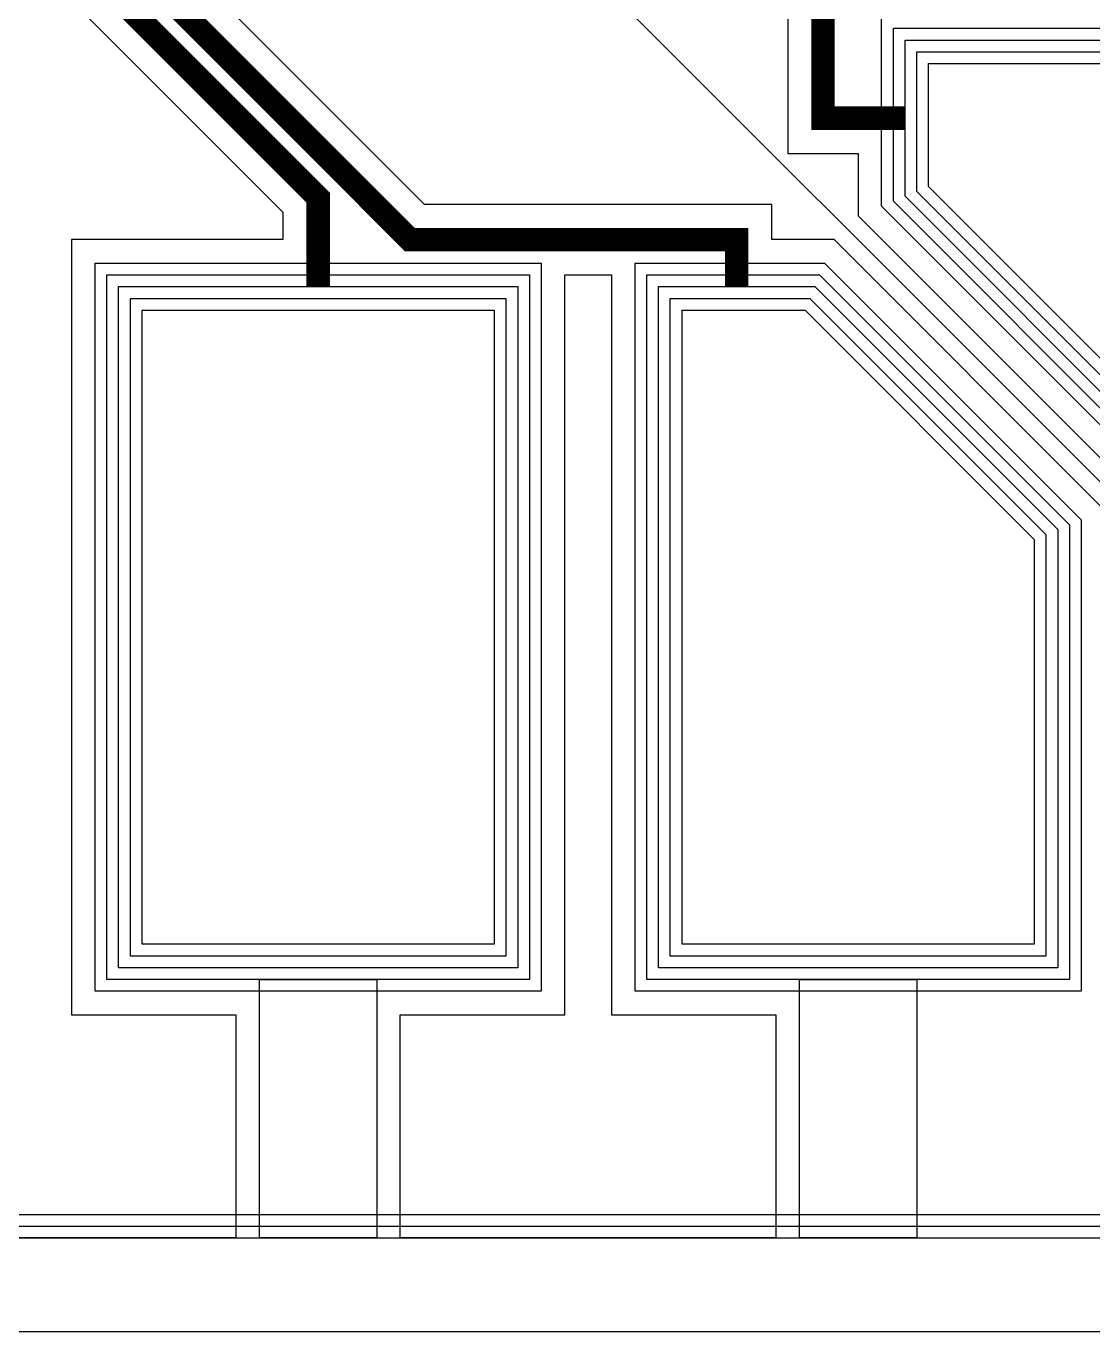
# Model space of a CAD drawing. Extents: x -87611 to 96139, y 77822 to 138139.
# Drawn here: x 8487 to 8941, y 82456 to 83012 of the extents above; entities that cross this region are included whole.
import ezdxf

# ---------------------------------------------------------------- set-up
doc = ezdxf.new("R2010")
doc.units = 0
doc.header["$MEASUREMENT"] = 0
doc.layers.get('0').update_dxf_attribs({"color": 6})
for name, color, linetype in [('L12D0 Etch', 190, 'Continuous'), ('L14D0 Au', 2, 'Continuous'), ('L15D0 PVIA', 7, 'Continuous'), ('L3D0 Base', 3, 'Continuous'), ('L4D0 Cntr', 1, 'Continuous'), ('L7D0 DE', 42, 'Continuous'), ('L8D0 Wire', 5, 'Continuous')]:
    doc.layers.add(name, color=color, linetype=linetype)

# ---------------------------------------------------------------- blocks, each defined once
blk = doc.blocks.new('_32TRCE200')
at = {"layer": 'L14D0 Au'}
for points in [[(-930, 1050), (-930, 1365), (-1000, 1365), (-1000, 1460), (-840, 1460), (-840, 1365), (-910, 1365), (-910, 1050)], [(-651.4, 651.4), (-774.89, 774.89), (-749.68, 800.09), (-749.68, 871.31), (-800.09, 921.71), (-871.31, 921.71), (-896.51, 896.51), (-1140, 1140), (-1140, 1150.18), (-1024.82, 1035), (-998.27, 1035), (-998.27, 1020), (-850.29, 1020), (-651.4, 821.1)]]:
    blk.add_lwpolyline(points, close=True, dxfattribs=at)
for points in [[(-502.05, 735.39), (-790, 1023.35), (-790, 1035), (-700, 1035), (-700, 1365), (-770, 1365), (-770, 1460), (-610, 1460)], [(424.26, 459.62), (601.04, 636.4), (523.26, 714.18), (814.08, 1005), (998.27, 1005), (998.27, 1035), (1024.82, 1035), (1140, 1150.18), (1140, 1140), (896.51, 896.51), (871.31, 921.71), (800.09, 921.71), (749.68, 871.31), (749.68, 800.09), (774.89, 774.89), (651.4, 651.4), (630.18, 651.4), (197.13, 218.34)]]:
    blk.add_lwpolyline(points, dxfattribs=at)
at = {"layer": 'L8D0 Wire', "const_width": 10}
for points in [[(-149.64, 212.13), (-212.13, 212.13), (-636.4, 636.4), (-636.4, 827.32), (-844.08, 1035), (-983.27, 1035), (-983.27, 1055)], [(-500.79, 712.92), (-805, 1017.13), (-805, 1055)], [(500.79, 712.92), (807.87, 1020), (983.27, 1020), (983.27, 1055)]]:
    blk.add_lwpolyline(points, dxfattribs=at)
blk = doc.blocks.new('32PAD')
at = {"layer": 'L14D0 Au'}
blk.add_lwpolyline([(-80, 10), (-80, 290), (80, 290), (80, 10)], close=True, dxfattribs=at)
at = {"layer": 'L15D0 PVIA'}
blk.add_lwpolyline([(-75, 15), (-75, 285), (75, 285), (75, 15)], close=True, dxfattribs=at)
at = {"layer": 'L3D0 Base'}
for points in [[(-25, 300), (-25, 410), (25, 410), (25, 300)], [(-90, 0), (-90, 300), (90, 300), (90, 0)]]:
    blk.add_lwpolyline(points, close=True, dxfattribs=at)
at = {"layer": 'L4D0 Cntr'}
blk.add_lwpolyline([(-85, 5), (-85, 295), (85, 295), (85, 5)], close=True, dxfattribs=at)
at = {"layer": 'L8D0 Wire'}
blk.add_lwpolyline([(-95, -5), (-95, 305), (95, 305), (95, -5)], close=True, dxfattribs=at)
blk = doc.blocks.new('_32PADS')
at = {"layer": 'L14D0 Au'}
for points in [[(1160.533, -1115), (1060, -1014.467), (1060, -955), (1340, -955), (1340, -1115)], [(955, -1340), (955, -1060), (1014.467, -1060), (1115, -1160.533), (1115, -1340)]]:
    blk.add_lwpolyline(points, close=True, dxfattribs=at)
at = {"layer": 'L15D0 PVIA'}
for points in [[(1162.604, -1110), (1065, -1012.396), (1065, -960), (1335, -960), (1335, -1110)], [(960, -1335), (960, -1065), (1012.396, -1065), (1110, -1162.604), (1110, -1335)]]:
    blk.add_lwpolyline(points, close=True, dxfattribs=at)
at = {"layer": 'L3D0 Base'}
for points in [[(1156.391, -1125), (1050, -1018.609), (1050, -945), (1350, -945), (1350, -1125)], [(945, -1350), (945, -1050), (1018.609, -1050), (1125, -1156.391), (1125, -1350)], [(1010, -1460), (1010, -1350), (1060, -1350), (1060, -1460)]]:
    blk.add_lwpolyline(points, close=True, dxfattribs=at)
at = {"layer": 'L4D0 Cntr'}
for points in [[(1158.462, -1120), (1055, -1016.538), (1055, -950), (1345, -950), (1345, -1120)], [(950, -1345), (950, -1055), (1016.538, -1055), (1120, -1158.462), (1120, -1345)]]:
    blk.add_lwpolyline(points, close=True, dxfattribs=at)
at = {"layer": 'L8D0 Wire'}
for points in [[(1154.32, -1130), (1045, -1020.68), (1045, -940), (1355, -940), (1355, -1130)], [(940, -1355), (940, -1045), (1020.68, -1045), (1130, -1154.32), (1130, -1355)]]:
    blk.add_lwpolyline(points, close=True, dxfattribs=at)
at = {"rotation": 180}
blk.add_blockref('32PAD', (805, -1050), dxfattribs=at)
blk = doc.blocks.new('$32_200_C')
at = {"layer": 'L12D0 Etch'}
blk.add_lwpolyline([(0, 0), (0, 2950), (50, 2950), (50, 50), (2950, 50), (2950, 2950), (0, 2950), (0, 3000), (3000, 3000), (3000, 0)], close=True, dxfattribs=at)
at = {"layer": 'L3D0 Base'}
blk.add_lwpolyline([(0, 0), (0, 2960), (40, 2960), (40, 40), (2960, 40), (2960, 2960), (0, 2960), (0, 3000), (3000, 3000), (3000, 0)], close=True, dxfattribs=at)
at = {"layer": 'L4D0 Cntr'}
blk.add_lwpolyline([(0, 0), (0, 2955), (45, 2955), (45, 45), (2955, 45), (2955, 2955), (0, 2955), (0, 3000), (3000, 3000), (3000, 0)], close=True, dxfattribs=at)
at = {"layer": 'L7D0 DE'}
blk.add_lwpolyline([(0, 0), (0, 2960), (40, 2960), (40, 40), (2960, 40), (2960, 2960), (0, 2960), (0, 3000), (3000, 3000), (3000, 0)], close=True, dxfattribs=at)
blk.add_blockref('_32PADS', (1500, 1500))
for rotation in [270, 180]:
    blk.add_blockref('_32TRCE200', (1500, 1500), dxfattribs=dict(rotation=rotation))

msp = doc.modelspace()

# ---------------------------------------------------------------- block references
at = {"linetype": 'Continuous'}
msp.add_blockref('$32_200_C', (6305.99, 82456.24), dxfattribs=at)

doc.saveas('drawing.dxf')
